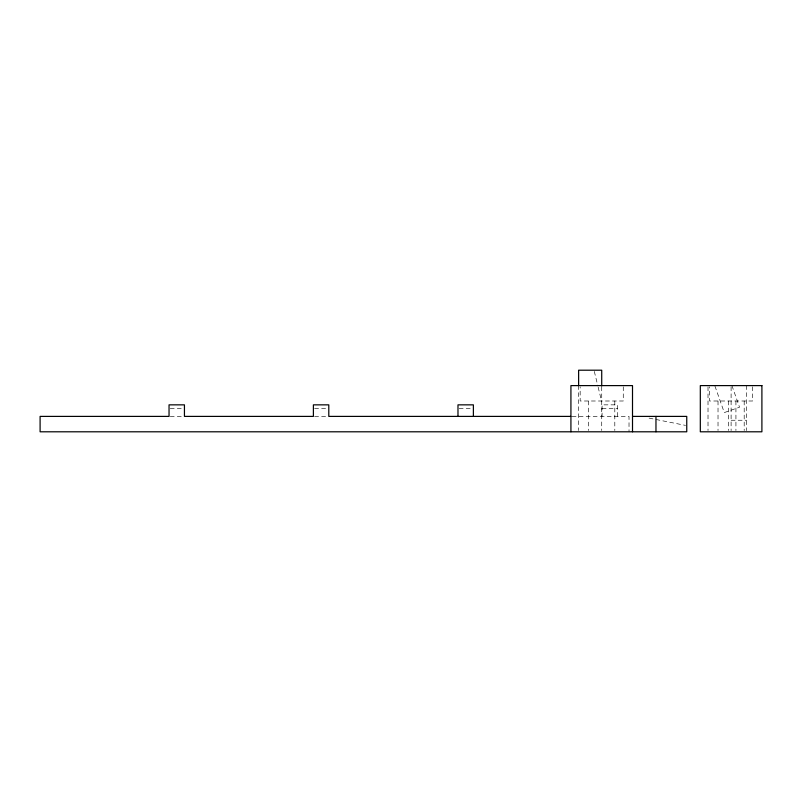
<?xml version="1.0" encoding="UTF-8"?>
<svg xmlns="http://www.w3.org/2000/svg" width="802" height="802" viewBox="0 0 802 802"><rect width="100%" height="100%" fill="white"/><g stroke="black" fill="none" stroke-linecap="round" stroke-linejoin="round"><path stroke-width="0.6" stroke-dasharray="4.01 3.01" d="M170.235 408.699L182.074 408.699M314.574 408.699L326.414 408.699M459.165 408.699L472.198 408.699M602.071 408.699L617.47 408.699M170.235 416.398L182.074 416.398M314.574 416.398L326.414 416.398M572.087 416.398L629.019 416.398L629.019 431.797M731.103 420.248L746.502 420.248M649.069 418.103L685.54 425.391M731.925 385.602L739.534 407.215L724.286 412.589L714.782 385.602M594.312 371.416L597.871 385.993M598.162 387.206L601.721 401.772M752.667 386.785L752.667 401L709.549 401L709.549 386.785M746.502 385.602L746.502 430.634M744.196 401L744.196 430.564M735.925 401L735.925 430.564M731.103 386.785L731.103 430.634M728.657 401L728.657 430.564M718.021 401L718.021 430.564M708.016 386.855L708.016 430.544M623.274 386.785L623.274 401L580.157 401L580.157 386.785M617.47 416.398L617.47 404.85L602.071 404.85L602.071 416.398M614.803 401L614.803 430.564M601.721 386.785L601.721 430.544M588.628 401L588.628 430.564M578.623 385.602L578.623 430.544"/><path stroke-width="1.2" d="M570.834 416.398L328.79 416.398L328.79 404.85L313.392 404.85L313.392 416.398L184.44 416.398L184.44 404.85L169.042 404.85L169.042 416.398L40.1 416.398L40.1 431.797L686.753 431.797L686.753 416.398L632.688 416.398M655.966 416.398L655.966 431.797M632.507 431.797L632.507 385.602L570.924 385.602L570.924 431.797M601.721 385.993L601.721 370.203L578.623 370.203L578.623 385.602M473.38 416.398L473.38 404.85L457.982 404.85L457.982 416.398M761.9 385.602L700.316 385.602L700.316 431.797L761.9 431.797L761.9 385.602"/></g></svg>
